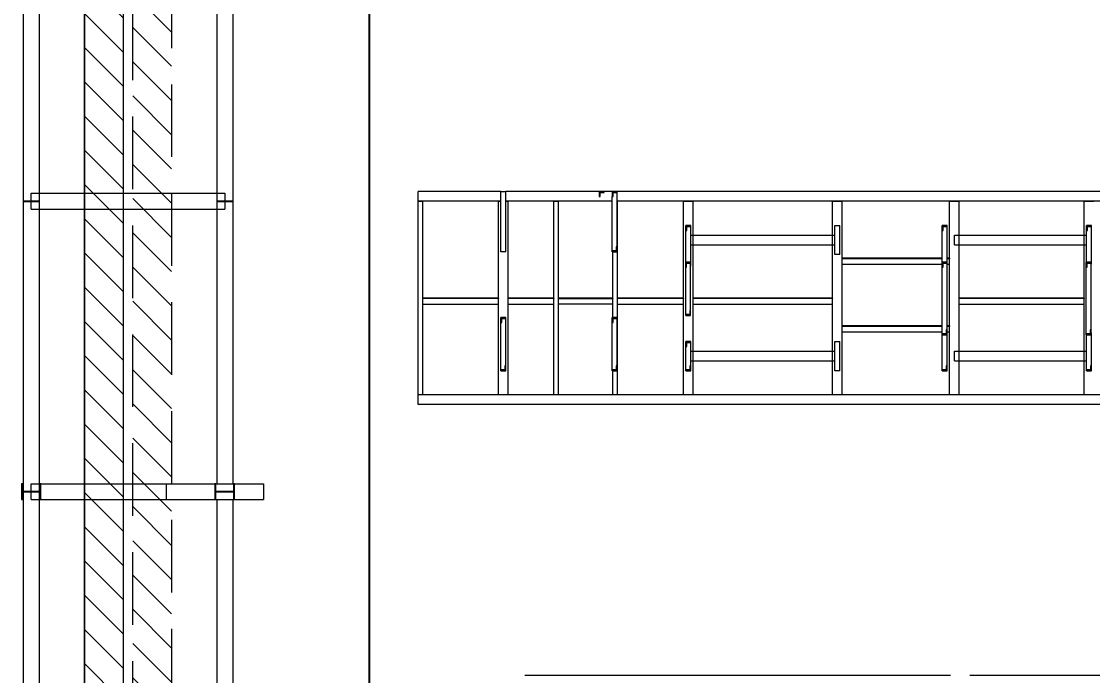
# Model space of a CAD drawing. Header units: inches. Extents: x -430764 to 256483, y 7374 to 217374.
# Drawn here: x -242696 to -231627, y 103328 to 110086 of the extents above; entities that cross this region are included whole.
import ezdxf

# ---------------------------------------------------------------- set-up
doc = ezdxf.new("R2010")
doc.units = ezdxf.units.IN
doc.header["$MEASUREMENT"] = 0
doc.linetypes.add('CABLETRAYLAYOUT-EMBED 2_DWG$0$HIDDEN2', pattern=[0.1875, 0.125, -0.0625])
for name, color, linetype, lineweight in [('Background Stuff', 252, 'Continuous', 5), ('Cable Tray Instruments', 7, 'Continuous', 13), ('Cable Tray Power', 7, 'Continuous', 13), ('CABLETRAYLAYOUT-EMBED 2_DWG$0$DwgTemplate', 7, 'Continuous', 9)]:
    doc.layers.add(name, color=color, linetype=linetype, lineweight=lineweight)
doc.styles.add('HZTXT', font='simplexs.shx', dxfattribs={"width": 0.7, "bigfont": 'hztxt.shx'})
doc.dimstyles.new('标注 1：500', dxfattribs={"dimtxt": 1500, "dimasz": 3000, "dimexe": 150, "dimexo": 100, "dimgap": 50, "dimtad": 1, "dimdec": 0, "dimdsep": 46, "dimtxsty": 'HZTXT', "dimcen": 9, "dimclrd": 4, "dimclre": 4, "dimclrt": 2, "dimazin": 2, "dimtfac": 1, "dimtdec": 0, "dimtmove": 2, "dimatfit": 3, "dimfxl": 250, "dimtolj": 1, "dimtzin": 0, "dimarcsym": 0})

# ---------------------------------------------------------------- blocks, each defined once
blk = doc.blocks.new('*D5')
at = {"layer": 'Cable Tray Instruments', "color": 4, "lineweight": -2, "transparency": 16777216}
for p, q in [((-241045, 135311), (-238948, 135311)), ((-239098, 132311), (-239098, 116519)), ((-239098, 96228), (-239098, 112019)), ((-241545, 93228), (-238948, 93228))]:
    blk.add_line(p, q, dxfattribs=at)
at = {"layer": 'Cable Tray Instruments', "color": 4, "transparency": 16777216}
for points in [[(-239598, 132311), (-238598, 132311), (-239098, 135311)], [(-239598, 96228), (-238598, 96228), (-239098, 93228)]]:
    blk.add_solid(points, dxfattribs=at)
at = {"layer": 'Defpoints', "color": 0, "transparency": 16777216}
for p in [(-241145, 135311), (-241645, 93228), (-239098, 93228)]:
    blk.add_point(p, dxfattribs=at)
at = {"layer": 'Cable Tray Instruments', "transparency": 16777216, "insert": (-239098, 114269), "char_height": 1500, "attachment_point": 5, "rotation": 90, "style": 'HZTXT'}
blk.add_mtext('\\A1;42.1m', dxfattribs=at)

msp = doc.modelspace()

# ---------------------------------------------------------------- hatches: boundary and pattern name
at = {"layer": 'Cable Tray Instruments'}
h = msp.add_hatch(dxfattribs=at)
h.set_pattern_fill('ANSI31', color=6, scale=2000, angle=90)
h.paths.add_polyline_path([(-241544.8593, 135310.81392), (-241144.8593, 135310.81392), (-241144.8593, 93728.08958), (-241544.8593, 93728.08958)])
at = {"layer": 'Cable Tray Power'}
h = msp.add_hatch(dxfattribs=at)
h.set_pattern_fill('ANSI31', color=3, scale=2000, angle=90)
h.paths.add_polyline_path([(-242044.8593, 135310.81392), (-241644.8593, 135310.81392), (-241644.8593, 93228.26392), (-242044.8593, 93228.26392)])

# ---------------------------------------------------------------- linework, layer by layer
at = {"layer": 'Background Stuff', "linetype": 'Continuous'}
for p, q in [((-238594.8593, 108228.21439), (-238594.8593, 108328.21439)), ((-238594.8593, 106228.21439), (-238594.8593, 108228.21439)), ((-238546.8593, 107228.21439), (-238546.8593, 107222.21439)), ((-238546.8593, 106228.21439), (-238594.8593, 106228.21439)), ((-238594.8593, 106128.21439), (-238594.8593, 106228.21439))]:
    msp.add_line(p, q, dxfattribs=at)
at = {"layer": 'Cable Tray Instruments', "color": 6, "linetype": 'CABLETRAYLAYOUT-EMBED 2_DWG$0$HIDDEN2', "ltscale": 6000}
msp.add_lwpolyline([(-241144.8593, 135310.81392), (-241144.8593, 93728.08958), (-241544.8593, 93728.08958), (-241544.8593, 135310.81392)], dxfattribs=at)
msp.add_lwpolyline([(-241544.8593, 135310.81392), (-241144.8593, 135310.81392), (-241144.8593, 93728.08958), (-241544.8593, 93728.08958)], close=True, dxfattribs=at)
at = {"layer": 'Cable Tray Power', "color": 3, "linetype": 'Continuous'}
for p, q in [((-242044.8593, 117338.26392), (-242044.8593, 103378.26392)), ((-242044.8593, 117338.26392), (-242044.8593, 103378.26392)), ((-241644.8593, 117338.26392), (-241644.8593, 103378.26392)), ((-241644.8593, 117338.26392), (-241644.8593, 103378.26392)), ((-242044.8593, 103378.26392), (-242044.8593, 100278.26392)), ((-242044.8593, 103378.26392), (-242044.8593, 100278.26392)), ((-241644.8593, 103378.26392), (-241644.8593, 100278.26392)), ((-241644.8593, 103378.26392), (-241644.8593, 100278.26392))]:
    msp.add_line(p, q, dxfattribs=at)
at = {"layer": 'Cable Tray Power', "color": 3}
msp.add_lwpolyline([(-242044.8593, 135310.81392), (-241644.8593, 135310.81392), (-241644.8593, 93228.26392), (-242044.8593, 93228.26392)], close=True, dxfattribs=at)
at = {"layer": 'CABLETRAYLAYOUT-EMBED 2_DWG$0$DwgTemplate', "color": 252, "linetype": 'Continuous'}
for p, q in [((-242677.4093, 111228.26392), (-242677.4093, 108228.26392)), ((-242512.3093, 111228.26392), (-242512.3093, 108228.26392)), ((-240677.4093, 111145.71392), (-240677.4093, 108228.26392)), ((-240512.3093, 111145.71392), (-240512.3093, 108228.26392)), ((-242594.8593, 108310.81392), (-240594.8593, 108310.81392)), ((-242594.8593, 108145.71392), (-242594.8593, 108310.81392)), ((-240594.8593, 108310.81392), (-240594.8593, 108145.71392)), ((-237740.2593, 108328.21439), (-238594.8593, 108328.21439)), ((-237740.2593, 108328.21439), (-237689.4593, 108328.21439)), ((-237740.2593, 107705.1418), (-237740.2593, 108328.21439)), ((-237689.4593, 107705.1418), (-237689.4593, 108328.21439)), ((-236725.54067, 108328.21439), (-237689.4593, 108328.21439)), ((-236674.74067, 108328.21439), (-236725.54067, 108328.21439)), ((-236725.54067, 108328.21439), (-236725.54067, 108277.41439)), ((-236725.54067, 108277.41439), (-236716.01567, 108277.41439)), ((-236716.01567, 108277.41439), (-236716.01567, 108318.68939)), ((-236716.01567, 108318.68939), (-236674.74067, 108318.68939)), ((-236674.74067, 108318.68939), (-236674.74067, 108328.21439)), ((-236589.81612, 108328.21439), (-236674.74067, 108328.21439)), ((-236589.81612, 108328.21439), (-236589.81612, 108277.41439)), ((-236539.01612, 108328.21439), (-236589.81612, 108328.21439)), ((-236589.81612, 108277.41439), (-236580.29112, 108277.41439)), ((-236589.81612, 107705.1418), (-236589.81612, 108277.41439)), ((-236580.29112, 108277.41439), (-236580.29112, 108318.68939)), ((-236580.29112, 108318.68939), (-236539.01612, 108318.68939)), ((-236539.01612, 108318.68939), (-236539.01612, 108328.21439)), ((-230094.8593, 108328.21439), (-236539.01612, 108328.21439)), ((-236539.01612, 107755.9418), (-236539.01612, 108318.68939)), ((-242512.3093, 108228.26392), (-242677.4093, 108228.26392)), ((-242677.4093, 108225.15242), (-242512.3093, 108225.15242)), ((-242677.4093, 108225.15242), (-242677.4093, 105228.26392)), ((-242594.8593, 108145.71392), (-240594.8593, 108145.71392)), ((-242512.3093, 108225.15242), (-242512.3093, 105228.26392)), ((-240512.3093, 108228.26392), (-240677.4093, 108228.26392)), ((-240677.4093, 108225.15242), (-240677.4093, 105310.81392)), ((-240677.4093, 108225.15242), (-240512.3093, 108225.15242)), ((-240512.3093, 108225.15242), (-240512.3093, 105310.81392)), ((-238594.8593, 108228.21439), (-238546.8593, 108228.21439)), ((-237740.2593, 108228.21439), (-238594.8593, 108228.21439)), ((-238546.8593, 106228.21439), (-238546.8593, 108228.21439)), ((-237764.8593, 106228.21439), (-237764.8593, 108228.21439)), ((-237764.8593, 108228.21439), (-237740.2593, 108228.21439)), ((-237689.4593, 108228.21439), (-237664.8593, 108228.21439)), ((-236589.81612, 108228.21439), (-237689.4593, 108228.21439)), ((-237664.8593, 106228.21439), (-237664.8593, 108228.21439)), ((-237192.8593, 106228.21439), (-237192.8593, 108228.21439)), ((-237192.8593, 108228.21439), (-237144.8593, 108228.21439)), ((-237144.8593, 106228.21439), (-237144.8593, 108228.21439)), ((-236539.01612, 108228.21439), (-236534.8593, 108228.21439)), ((-230094.8593, 108228.21439), (-236539.01612, 108228.21439)), ((-236534.8593, 106228.21439), (-236534.8593, 108228.21439)), ((-235854.8593, 108228.21439), (-235754.8593, 108228.21439)), ((-235854.8593, 106228.21439), (-235854.8593, 108228.21439)), ((-235754.8593, 106228.21439), (-235754.8593, 108228.21439)), ((-234314.8593, 106228.21439), (-234314.8593, 108228.21439)), ((-234314.8593, 108228.21439), (-234214.8593, 108228.21439)), ((-234214.8593, 106228.21439), (-234214.8593, 108228.21439)), ((-233104.8593, 106228.21439), (-233104.8593, 108228.21439)), ((-233104.8593, 108228.21439), (-233004.8593, 108228.21439)), ((-233004.8593, 106228.21439), (-233004.8593, 108228.21439)), ((-231714.8593, 108228.21439), (-231614.8593, 108228.21439)), ((-231714.8593, 106228.21439), (-231714.8593, 108228.21439)), ((-235830.28764, 107597.59278), (-235830.28764, 107978.21439)), ((-235830.28764, 107978.21439), (-235779.48764, 107978.21439)), ((-235830.28764, 107978.21439), (-235830.28764, 107927.41439)), ((-235779.48764, 107978.21439), (-235830.28764, 107978.21439)), ((-235830.28764, 107927.41439), (-235820.76264, 107927.41439)), ((-235820.76264, 107927.41439), (-235820.76264, 107968.68939)), ((-235820.76264, 107968.68939), (-235779.48764, 107968.68939)), ((-235779.48764, 107557.29002), (-235779.48764, 107978.21439)), ((-235779.48764, 107968.68939), (-235779.48764, 107978.21439)), ((-234290.2593, 107678.21439), (-234290.2593, 107978.21439)), ((-234290.2593, 107978.21439), (-234239.4593, 107978.21439)), ((-234239.4593, 107678.21439), (-234239.4593, 107978.21439)), ((-233180.2593, 107978.21439), (-233129.4593, 107978.21439)), ((-233180.2593, 107597.59278), (-233180.2593, 107978.21439)), ((-233129.4593, 107978.21439), (-233180.2593, 107978.21439)), ((-233180.2593, 107978.21439), (-233180.2593, 107927.41439)), ((-233180.2593, 107927.41439), (-233170.7343, 107927.41439)), ((-233170.7343, 107927.41439), (-233170.7343, 107968.68939)), ((-233170.7343, 107968.68939), (-233129.4593, 107968.68939)), ((-233129.4593, 107568.92787), (-233129.4593, 107978.21439)), ((-233129.4593, 107968.68939), (-233129.4593, 107978.21439)), ((-231639.4593, 107978.21439), (-231690.2593, 107978.21439)), ((-231690.2593, 107978.21439), (-231690.2593, 107927.41439)), ((-231690.2593, 107978.21439), (-231639.4593, 107978.21439)), ((-231690.2593, 107597.59278), (-231690.2593, 107978.21439)), ((-231690.2593, 107927.41439), (-231680.7343, 107927.41439)), ((-231680.7343, 107968.68939), (-231639.4593, 107968.68939)), ((-231680.7343, 107927.41439), (-231680.7343, 107968.68939)), ((-231639.4593, 107968.68939), (-231639.4593, 107978.21439)), ((-231639.4593, 107578.77652), (-231639.4593, 107978.21439)), ((-235779.48764, 107878.21439), (-234290.2593, 107878.21439)), ((-233054.8593, 107778.21439), (-233054.8593, 107878.21439)), ((-233054.8593, 107878.21439), (-231690.2593, 107878.21439)), ((-237689.4593, 107705.1418), (-237740.2593, 107705.1418)), ((-237689.43096, 107755.9418), (-237689.4593, 107755.9418)), ((-237689.4593, 107705.1418), (-237689.43096, 107705.1418)), ((-237689.43096, 107705.1418), (-237689.43096, 107755.9418)), ((-236589.78778, 107705.1418), (-236589.81612, 107705.1418)), ((-236548.51278, 107714.6668), (-236589.78778, 107714.6668)), ((-236589.78778, 107714.6668), (-236589.78778, 107705.1418)), ((-236589.78778, 107705.1418), (-236538.98778, 107705.1418)), ((-236582.8593, 107028.21439), (-236582.8593, 107705.1418)), ((-236548.51278, 107755.9418), (-236548.51278, 107714.6668)), ((-236538.98778, 107755.9418), (-236548.51278, 107755.9418)), ((-236538.98778, 107705.1418), (-236538.98778, 107755.9418)), ((-235779.48764, 107778.21439), (-234290.2593, 107778.21439)), ((-234239.43096, 107729.01439), (-234239.4593, 107729.01439)), ((-234239.43096, 107678.21439), (-234239.43096, 107729.01439)), ((-233054.8593, 107778.21439), (-231690.2593, 107778.21439)), ((-235831.71243, 107047.59278), (-235831.71243, 107597.59278)), ((-235831.71243, 107597.59278), (-235780.91243, 107597.59278)), ((-235831.71243, 107597.59278), (-235831.71243, 107546.79278)), ((-235780.91243, 107597.59278), (-235831.71243, 107597.59278)), ((-235822.18743, 107588.06778), (-235780.91243, 107588.06778)), ((-235822.18743, 107546.79278), (-235822.18743, 107588.06778)), ((-235780.91243, 107047.59278), (-235780.91243, 107597.59278)), ((-235780.91243, 107588.06778), (-235780.91243, 107597.59278)), ((-234239.4593, 107678.21439), (-234290.2593, 107678.21439)), ((-234239.4593, 107678.21439), (-234239.43096, 107678.21439)), ((-233180.2593, 107641.21439), (-234214.8593, 107641.21439)), ((-234214.8593, 107635.21439), (-234214.8593, 107641.21439)), ((-233180.2593, 107635.21439), (-234214.8593, 107635.21439)), ((-233181.71243, 106848.21439), (-233181.71243, 107597.59278)), ((-233181.71243, 107597.59278), (-233130.91243, 107597.59278)), ((-233181.71243, 107597.59278), (-233181.71243, 107546.79278)), ((-233130.91243, 107597.59278), (-233181.71243, 107597.59278)), ((-233172.18743, 107588.06778), (-233130.91243, 107588.06778)), ((-233172.18743, 107546.79278), (-233172.18743, 107588.06778)), ((-233130.91243, 106848.21439), (-233130.91243, 107597.59278)), ((-233130.91243, 107588.06778), (-233130.91243, 107597.59278)), ((-233104.8593, 107641.21439), (-233129.4593, 107641.21439)), ((-233104.8593, 107635.21439), (-233129.4593, 107635.21439)), ((-233104.8593, 107641.21439), (-233104.8593, 107635.21439)), ((-231640.91243, 107597.59278), (-231691.71243, 107597.59278)), ((-231691.71243, 107597.59278), (-231691.71243, 107546.79278)), ((-231691.71243, 107597.59278), (-231640.91243, 107597.59278)), ((-231691.71243, 106848.21439), (-231691.71243, 107597.59278)), ((-231682.18743, 107588.06778), (-231640.91243, 107588.06778)), ((-231682.18743, 107546.79278), (-231682.18743, 107588.06778)), ((-231640.91243, 107588.06778), (-231640.91243, 107597.59278)), ((-231640.91243, 106848.21439), (-231640.91243, 107597.59278)), ((-235831.71243, 107546.79278), (-235822.18743, 107546.79278)), ((-235779.48764, 107557.29002), (-235780.91243, 107557.29002)), ((-234214.8593, 107578.21439), (-233181.71243, 107578.21439)), ((-233181.71243, 107546.79278), (-233172.18743, 107546.79278)), ((-233129.4593, 107568.92787), (-233130.91243, 107568.92787)), ((-233129.4593, 107578.21439), (-233104.8593, 107578.21439)), ((-231691.71243, 107546.79278), (-231682.18743, 107546.79278)), ((-231639.4593, 107578.77652), (-231640.91243, 107578.77652)), ((-237764.8593, 107228.21439), (-238546.8593, 107228.21439)), ((-237764.8593, 107222.21439), (-238546.8593, 107222.21439)), ((-238546.8593, 107165.21439), (-237764.8593, 107165.21439)), ((-237764.8593, 107228.21439), (-237764.8593, 107222.21439)), ((-237192.8593, 107228.21439), (-237664.8593, 107228.21439)), ((-237664.8593, 107222.21439), (-237664.8593, 107228.21439)), ((-237192.8593, 107222.21439), (-237664.8593, 107222.21439)), ((-237664.8593, 107165.21439), (-237192.8593, 107165.21439)), ((-237192.8593, 107228.21439), (-237192.8593, 107222.21439)), ((-236582.8593, 107228.21439), (-237144.8593, 107228.21439)), ((-237144.8593, 107228.21439), (-237144.8593, 107222.21439)), ((-237144.8593, 107222.21439), (-236582.8593, 107222.21439)), ((-236582.8593, 107165.21439), (-237144.8593, 107165.21439)), ((-236582.8593, 107228.21439), (-236582.8593, 107222.21439)), ((-236534.8593, 107228.21439), (-236534.8593, 107222.21439)), ((-235854.8593, 107228.21439), (-236534.8593, 107228.21439)), ((-235854.8593, 107222.21439), (-236534.8593, 107222.21439)), ((-236534.8593, 107165.21439), (-235854.8593, 107165.21439)), ((-235854.8593, 107228.21439), (-235854.8593, 107222.21439)), ((-235754.8593, 107222.21439), (-235754.8593, 107228.21439)), ((-234314.8593, 107228.21439), (-235754.8593, 107228.21439)), ((-234314.8593, 107222.21439), (-235754.8593, 107222.21439)), ((-235754.8593, 107165.21439), (-234314.8593, 107165.21439)), ((-234314.8593, 107228.21439), (-234314.8593, 107222.21439)), ((-233004.8593, 107222.21439), (-233004.8593, 107228.21439)), ((-231714.8593, 107228.21439), (-233004.8593, 107228.21439)), ((-231714.8593, 107222.21439), (-233004.8593, 107222.21439)), ((-233004.8593, 107165.21439), (-231714.8593, 107165.21439)), ((-231714.8593, 107228.21439), (-231714.8593, 107222.21439)), ((-235780.91243, 107047.59278), (-235831.71243, 107047.59278)), ((-235790.40909, 107057.11778), (-235831.68409, 107057.11778)), ((-235831.68409, 107057.11778), (-235831.68409, 107047.59278)), ((-235831.68409, 107047.59278), (-235780.88409, 107047.59278)), ((-235790.40909, 107098.39278), (-235790.40909, 107057.11778)), ((-235780.88409, 107098.39278), (-235790.40909, 107098.39278)), ((-235780.88409, 107047.59278), (-235780.88409, 107098.39278)), ((-237740.2593, 107028.21439), (-237689.4593, 107028.21439)), ((-237740.2593, 106478.21439), (-237740.2593, 107028.21439)), ((-237689.4593, 107028.21439), (-237740.2593, 107028.21439)), ((-237740.2593, 107028.21439), (-237740.2593, 106977.41439)), ((-237740.2593, 106977.41439), (-237730.7343, 106977.41439)), ((-237730.7343, 107018.68939), (-237689.4593, 107018.68939)), ((-237730.7343, 106977.41439), (-237730.7343, 107018.68939)), ((-237689.4593, 106478.21439), (-237689.4593, 107028.21439)), ((-237689.4593, 107018.68939), (-237689.4593, 107028.21439)), ((-236590.2593, 106478.21439), (-236590.2593, 107028.21439)), ((-236590.2593, 107028.21439), (-236539.4593, 107028.21439)), ((-236590.2593, 107028.21439), (-236590.2593, 106977.41439)), ((-236539.4593, 107028.21439), (-236590.2593, 107028.21439)), ((-236590.2593, 106977.41439), (-236580.7343, 106977.41439)), ((-236580.7343, 106977.41439), (-236580.7343, 107018.68939)), ((-236580.7343, 107018.68939), (-236539.4593, 107018.68939)), ((-236539.4593, 106478.21439), (-236539.4593, 107028.21439)), ((-236539.4593, 107018.68939), (-236539.4593, 107028.21439)), ((-234214.8593, 106935.21439), (-234214.8593, 106941.21439)), ((-233181.71243, 106941.21439), (-234214.8593, 106941.21439)), ((-233181.71243, 106935.21439), (-234214.8593, 106935.21439)), ((-233104.8593, 106941.21439), (-233130.91243, 106941.21439)), ((-233104.8593, 106935.21439), (-233130.91243, 106935.21439)), ((-233104.8593, 106941.21439), (-233104.8593, 106935.21439)), ((-234214.8593, 106878.21439), (-233181.71243, 106878.21439)), ((-233130.91243, 106848.21439), (-233181.71243, 106848.21439)), ((-233181.68409, 106857.73939), (-233181.68409, 106848.21439)), ((-233140.40909, 106857.73939), (-233181.68409, 106857.73939)), ((-233181.68409, 106848.21439), (-233130.88409, 106848.21439)), ((-233180.2593, 106478.21439), (-233180.2593, 106848.21439)), ((-233140.40909, 106899.01439), (-233140.40909, 106857.73939)), ((-233130.88409, 106899.01439), (-233140.40909, 106899.01439)), ((-233130.88409, 106848.21439), (-233130.88409, 106899.01439)), ((-233130.88409, 106882.31049), (-233129.4593, 106882.31049)), ((-233129.4593, 106478.21439), (-233129.4593, 106882.31049)), ((-233129.4593, 106878.21439), (-233104.8593, 106878.21439)), ((-231640.91243, 106848.21439), (-231691.71243, 106848.21439)), ((-231650.40909, 106857.73939), (-231691.68409, 106857.73939)), ((-231691.68409, 106857.73939), (-231691.68409, 106848.21439)), ((-231691.68409, 106848.21439), (-231640.88409, 106848.21439)), ((-231690.2593, 106478.21439), (-231690.2593, 106848.21439)), ((-231640.88409, 106899.01439), (-231650.40909, 106899.01439)), ((-231650.40909, 106899.01439), (-231650.40909, 106857.73939)), ((-231640.88409, 106848.21439), (-231640.88409, 106899.01439)), ((-231640.88409, 106869.73904), (-231639.4593, 106869.73904)), ((-231639.4593, 106478.21439), (-231639.4593, 106869.73904)), ((-235830.2593, 106778.21439), (-235779.4593, 106778.21439)), ((-235830.2593, 106478.21439), (-235830.2593, 106778.21439)), ((-235779.4593, 106778.21439), (-235830.2593, 106778.21439)), ((-235830.2593, 106778.21439), (-235830.2593, 106727.41439)), ((-235830.2593, 106727.41439), (-235820.7343, 106727.41439)), ((-235820.7343, 106727.41439), (-235820.7343, 106768.68939)), ((-235820.7343, 106768.68939), (-235779.4593, 106768.68939)), ((-235779.4593, 106478.21439), (-235779.4593, 106778.21439)), ((-235779.4593, 106768.68939), (-235779.4593, 106778.21439)), ((-234290.2593, 106778.21439), (-234239.4593, 106778.21439)), ((-234290.2593, 106478.21439), (-234290.2593, 106778.21439)), ((-234239.4593, 106478.21439), (-234239.4593, 106778.21439)), ((-235779.4593, 106678.21439), (-234290.2593, 106678.21439)), ((-233054.8593, 106678.21439), (-231690.2593, 106678.21439)), ((-233054.8593, 106578.21439), (-233054.8593, 106678.21439)), ((-237698.95596, 106487.73939), (-237740.23096, 106487.73939)), ((-237740.23096, 106487.73939), (-237740.23096, 106478.21439)), ((-237689.43096, 106529.01439), (-237698.95596, 106529.01439)), ((-237698.95596, 106529.01439), (-237698.95596, 106487.73939)), ((-237689.43096, 106478.21439), (-237689.43096, 106529.01439)), ((-236548.95596, 106487.73939), (-236590.23096, 106487.73939)), ((-236590.23096, 106487.73939), (-236590.23096, 106478.21439)), ((-236539.43096, 106529.01439), (-236548.95596, 106529.01439)), ((-236548.95596, 106529.01439), (-236548.95596, 106487.73939)), ((-236539.43096, 106478.21439), (-236539.43096, 106529.01439)), ((-235830.23096, 106487.73939), (-235830.23096, 106478.21439)), ((-235788.95596, 106487.73939), (-235830.23096, 106487.73939)), ((-235788.95596, 106529.01439), (-235788.95596, 106487.73939)), ((-235779.43096, 106529.01439), (-235788.95596, 106529.01439)), ((-235779.4593, 106578.21439), (-234290.2593, 106578.21439)), ((-235779.43096, 106478.21439), (-235779.43096, 106529.01439)), ((-234239.43096, 106529.01439), (-234239.4593, 106529.01439)), ((-234239.43096, 106478.21439), (-234239.43096, 106529.01439)), ((-233180.23096, 106487.73939), (-233180.23096, 106478.21439)), ((-233138.95596, 106487.73939), (-233180.23096, 106487.73939)), ((-233129.43096, 106529.01439), (-233138.95596, 106529.01439)), ((-233138.95596, 106529.01439), (-233138.95596, 106487.73939)), ((-233129.43096, 106478.21439), (-233129.43096, 106529.01439)), ((-233054.8593, 106578.21439), (-231690.2593, 106578.21439)), ((-231690.23096, 106487.73939), (-231690.23096, 106478.21439)), ((-231648.95596, 106487.73939), (-231690.23096, 106487.73939)), ((-231648.95596, 106529.01439), (-231648.95596, 106487.73939)), ((-231639.43096, 106529.01439), (-231648.95596, 106529.01439)), ((-231639.43096, 106478.21439), (-231639.43096, 106529.01439)), ((-237689.4593, 106478.21439), (-237740.2593, 106478.21439)), ((-237740.23096, 106478.21439), (-237689.43096, 106478.21439)), ((-236539.4593, 106478.21439), (-236590.2593, 106478.21439)), ((-236590.23096, 106478.21439), (-236539.43096, 106478.21439)), ((-236582.8593, 106228.21439), (-236582.8593, 106478.21439)), ((-235779.4593, 106478.21439), (-235830.2593, 106478.21439)), ((-235830.23096, 106478.21439), (-235779.43096, 106478.21439)), ((-234239.4593, 106478.21439), (-234290.2593, 106478.21439)), ((-234239.4593, 106478.21439), (-234239.43096, 106478.21439)), ((-233129.4593, 106478.21439), (-233180.2593, 106478.21439)), ((-233180.23096, 106478.21439), (-233129.43096, 106478.21439)), ((-231639.4593, 106478.21439), (-231690.2593, 106478.21439)), ((-231690.23096, 106478.21439), (-231639.43096, 106478.21439)), ((-230094.8593, 106228.21439), (-238594.8593, 106228.21439)), ((-237664.8593, 106228.21439), (-237764.8593, 106228.21439)), ((-237144.8593, 106228.21439), (-237192.8593, 106228.21439)), ((-236534.8593, 106228.21439), (-236582.8593, 106228.21439)), ((-235754.8593, 106228.21439), (-235854.8593, 106228.21439)), ((-234214.8593, 106228.21439), (-234314.8593, 106228.21439)), ((-233004.8593, 106228.21439), (-233104.8593, 106228.21439)), ((-231614.8593, 106228.21439), (-231714.8593, 106228.21439)), ((-230094.8593, 106128.21439), (-238594.8593, 106128.21439)), ((-242685.4103, 105310.81392), (-242695.5703, 105310.81392)), ((-242695.5703, 105310.81392), (-242695.5703, 105145.71392)), ((-242685.4103, 105231.37542), (-242685.4103, 105310.81392)), ((-242594.8593, 105145.71392), (-242594.8593, 105310.81392)), ((-242594.8593, 105310.81392), (-241194.8593, 105310.81392)), ((-242504.3083, 105310.81392), (-242504.3083, 105231.37542)), ((-242494.1483, 105310.81392), (-242504.3083, 105310.81392)), ((-242494.1483, 105145.71392), (-242494.1483, 105310.81392)), ((-241194.8593, 105310.81392), (-240194.8593, 105310.81392)), ((-241194.8593, 105145.71392), (-241194.8593, 105310.81392)), ((-240695.5703, 105310.81392), (-240695.5703, 105145.71392)), ((-240685.4103, 105310.81392), (-240695.5703, 105310.81392)), ((-240685.4103, 105231.37542), (-240685.4103, 105310.81392)), ((-240504.3083, 105310.81392), (-240504.3083, 105231.37542)), ((-240494.1483, 105310.81392), (-240504.3083, 105310.81392)), ((-240494.1483, 105145.71392), (-240494.1483, 105310.81392)), ((-240194.8593, 105310.81392), (-240194.8593, 105145.71392)), ((-242504.3083, 105231.37542), (-242685.4103, 105231.37542)), ((-242685.4103, 105225.15242), (-242504.3083, 105225.15242)), ((-242685.4103, 105145.71392), (-242685.4103, 105225.15242)), ((-242512.3093, 105228.26392), (-242677.4093, 105228.26392)), ((-242677.4093, 105228.26392), (-242677.4093, 102228.26392)), ((-242677.4093, 105228.26392), (-242512.3093, 105228.26392)), ((-242512.3093, 105228.26392), (-242512.3093, 102228.26392)), ((-242504.3083, 105225.15242), (-242504.3083, 105145.71392)), ((-240504.3083, 105231.37542), (-240685.4103, 105231.37542)), ((-240685.4103, 105225.15242), (-240504.3083, 105225.15242)), ((-240685.4103, 105145.71392), (-240685.4103, 105225.15242)), ((-240504.3083, 105225.15242), (-240504.3083, 105145.71392)), ((-242695.5703, 105145.71392), (-242685.4103, 105145.71392)), ((-242594.8593, 105145.71392), (-241194.8593, 105145.71392)), ((-242504.3083, 105145.71392), (-242494.1483, 105145.71392)), ((-241194.8593, 105145.71392), (-240194.8593, 105145.71392)), ((-240695.5703, 105145.71392), (-240685.4103, 105145.71392)), ((-240677.4093, 105145.71392), (-240677.4093, 101528.21242)), ((-240512.3093, 105145.71392), (-240512.3093, 101528.21242)), ((-240504.3083, 105145.71392), (-240494.1483, 105145.71392)), ((-233094.8593, 103328.26392), (-237494.8593, 103328.26392)), ((-230294.8593, 103328.26392), (-232894.8593, 103328.26392))]:
    msp.add_line(p, q, dxfattribs=at)

# ---------------------------------------------------------------- dimensions: what is measured, and where the dimension line sits
at = {"layer": 'Cable Tray Instruments', "color": 6}
dim = msp.add_linear_dim(base=(-239097.5, 93228.26392), p1=(-241144.8593, 135310.81392), p2=(-241644.8593, 93228.26392), angle=90, dimstyle='标注 1：500', override={"dimdec": 1, "dimlfac": 0.001, "dimpost": 'm', "dimclrt": 256}, dxfattribs=at)
dim.commit()
dim.dimension.update_dxf_attribs({"geometry": '*D5', "text_midpoint": (-239097.5, 114269.35702), "dimtype": 160})

doc.saveas('drawing.dxf')
